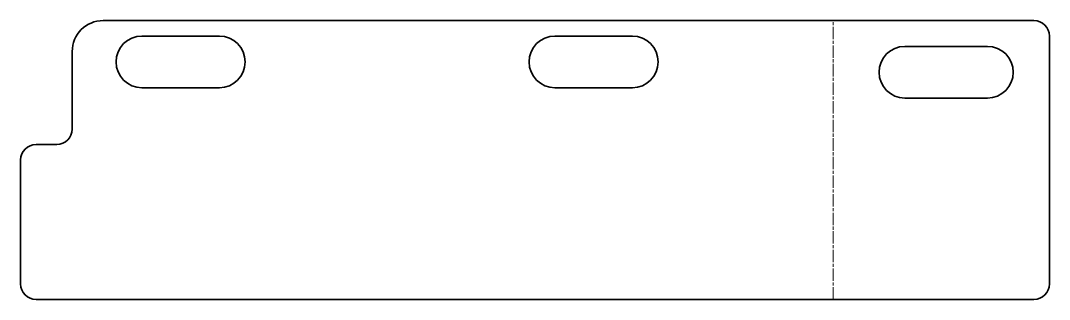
# Model space of a CAD drawing. Header units: millimetres. Extents: x 0 to 199, y 0 to 54.
import ezdxf

# ---------------------------------------------------------------- set-up
doc = ezdxf.new("R2010")
doc.units = ezdxf.units.MM
doc.linetypes.add('Chain', pattern=[13.68, 9.12, -1.14, 2.28, -1.14])
doc.layers.add('SIMUMAK Bend Centerline (ISO)', color=7, linetype='Chain', lineweight=9)
doc.layers.add('SIMUMAK Visible (ISO)', color=7, linetype='Continuous', lineweight=35)

# ---------------------------------------------------------------- blocks, each defined once
blk = doc.blocks.new('SIL-027-CSDC-01_Sheet_4_SIL-027-CSDC-01 (Desplegada)')
at = {"layer": 'SIMUMAK Bend Centerline (ISO)', "ltscale": 0.263158}
blk.add_line((57.75, -27), (57.75, 27), dxfattribs=at)
at = {"layer": 'SIMUMAK Visible (ISO)'}
for p, q in [((-83.64, 27), (96.64, 27)), ((-76.14, 24), (-61.14, 24)), ((3.86, 24), (18.86, 24)), ((99.64, -24), (99.64, 24)), ((71.64, 22), (87.64, 22)), ((-89.64, 21), (-89.64, 6)), ((-61.14, 14), (-76.14, 14)), ((18.86, 14), (3.86, 14)), ((87.64, 12), (71.64, 12)), ((-92.64, 3), (-96.64, 3)), ((-99.64, -24), (-99.64, 0)), ((-96.64, -27), (96.64, -27))]:
    blk.add_line(p, q, dxfattribs=at)
at = {"layer": 'SIMUMAK Visible (ISO)', "extrusion": (0, 0, -1)}
for centre, radius, start, end in [((83.64, 21), 6, 360, 90), ((-96.64, 24), 3, 90, 180), ((76.14, 19), 5, 270, 90), ((61.14, 19), 5, 90, 270), ((-3.86, 19), 5, 270, 90), ((-18.86, 19), 5, 90, 270), ((-71.64, 17), 5, 270, 90), ((-87.64, 17), 5, 90, 270), ((96.64, 0), 3, 0, 90), ((96.64, -24), 3, 270, 0), ((-96.64, -24), 3, 180, 270)]:
    blk.add_arc(centre, radius, start, end, dxfattribs=at)
at = {"layer": 'SIMUMAK Visible (ISO)'}
blk.add_arc((-92.64, 6), 3, 270, 0, dxfattribs=at)

msp = doc.modelspace()

# ---------------------------------------------------------------- block references
msp.add_blockref('SIL-027-CSDC-01_Sheet_4_SIL-027-CSDC-01 (Desplegada)', (99.64, 27))

doc.saveas('drawing.dxf')
